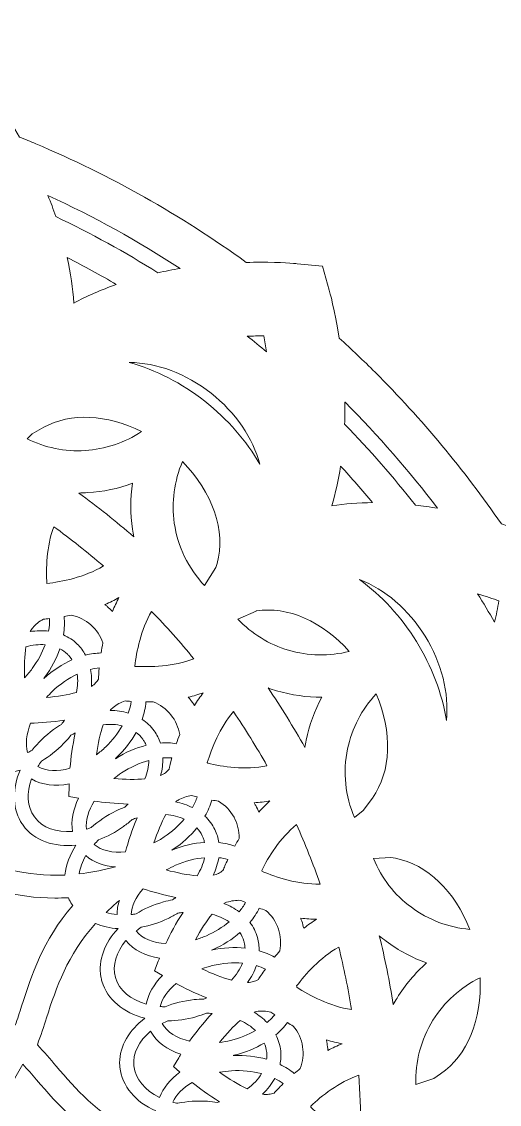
# Model space of a CAD drawing. Header units: millimetres. Extents: x 37 to 1687, y -819 to -120.
# Drawn here: x 286 to 353.8, y -647.8 to -494.1 of the extents above; entities that cross this region are included whole.
import ezdxf

# ---------------------------------------------------------------- set-up
doc = ezdxf.new("R2010")
doc.units = ezdxf.units.MM
doc.header["$MEASUREMENT"] = 0
doc.layers.add('Layer 7', color=7, linetype='Continuous')

msp = doc.modelspace()

# ---------------------------------------------------------------- linework, layer by layer
at = {"layer": 'Layer 7', "lineweight": 0}
for points, knots in [([(384.43, -671.96), (384.27, -671.6), (382.77, -668.35), (379.99, -664.11), (380.36, -659.77), (380.54, -655.36), (380.54, -650.99), (380.54, -644.39), (380.12, -637.76), (379.28, -631.27), (381.81, -627.33), (383.2, -624.32), (383.36, -623.99), (383.36, -623.99), (384.85, -620.71), (384.85, -620.71), (384.85, -620.71), (382.32, -618.15), (382.32, -618.15), (382.04, -617.87), (379.55, -615.38), (375.59, -612.41), (373.77, -605.49), (371.43, -598.63), (368.64, -592.02), (367.1, -588.4), (365.38, -584.73), (363.49, -581.11), (364.42, -576.83), (364.67, -573.77), (364.7, -573.43), (364.7, -573.43), (364.97, -569.86), (364.97, -569.86), (364.97, -569.86), (361.72, -568.31), (361.72, -568.31), (361.6, -568.25), (358.61, -566.84), (354.08, -565.4), (348.81, -557.73), (342.79, -550.49), (336.17, -543.86), (334.53, -542.23), (332.82, -540.59), (331.07, -539), (330.45, -534.98), (329.7, -532.34), (329.67, -532.22), (329.67, -532.22), (328.7, -528.79), (328.7, -528.79), (328.7, -528.79), (325.13, -528.44), (325.13, -528.44), (324.77, -528.41), (322.82, -528.24), (319.91, -528.24), (319.25, -528.24), (318.58, -528.25), (317.89, -528.26), (308.62, -521.54), (298.57, -515.86), (288.02, -511.4), (287.3, -511.1), (286.55, -510.79), (285.71, -510.45), (283.96, -507.37), (282.56, -505.43), (282.5, -505.35), (282.5, -505.35), (280.41, -502.48), (280.41, -502.48), (280.41, -502.48), (276.96, -503.35), (276.96, -503.35), (276.86, -503.37), (274.41, -503.99), (270.86, -505.33), (258.75, -501.86), (246.16, -499.91), (233.44, -499.55), (230.91, -497.43), (229.09, -496.19), (228.88, -496.05), (228.88, -496.05), (225.94, -494.07), (225.94, -494.07), (225.94, -494.07), (223, -496.05), (223, -496.05), (222.78, -496.2), (220.78, -497.56), (218.06, -499.88), (205.4, -500.79), (192.93, -503.27), (180.98, -507.27), (177.77, -506.08), (175.55, -505.51), (175.3, -505.44), (175.3, -505.44), (171.85, -504.57), (171.85, -504.57), (171.85, -504.57), (169.75, -507.45), (169.75, -507.45), (169.59, -507.68), (168.1, -509.77), (166.25, -513.08), (155.12, -518.15), (144.61, -524.58), (135.01, -532.2), (134.4, -532.18), (133.9, -532.18), (133.42, -532.18), (130.33, -532.18), (128.28, -532.38), (128.2, -532.38), (128.2, -532.38), (124.64, -532.74), (124.64, -532.74), (124.64, -532.74), (123.66, -536.16), (123.66, -536.16), (123.63, -536.29), (122.79, -539.27), (122.16, -543.63), (122.08, -543.7), (122, -543.78), (121.92, -543.86), (113.75, -552.04), (106.52, -561.12), (100.44, -570.86), (96.15, -572.25), (93.38, -573.57), (93.26, -573.62), (93.26, -573.62), (90.01, -575.17), (90.01, -575.17), (90.01, -575.17), (90.29, -578.74), (90.29, -578.74), (90.3, -578.89), (90.57, -582.33), (91.64, -587.11), (90.82, -588.88), (90.1, -590.49), (89.45, -592.02), (85.8, -600.66), (82.94, -609.67), (80.97, -618.79), (77.27, -621.61), (74.95, -623.93), (74.69, -624.19), (74.69, -624.19), (72.16, -626.75), (72.16, -626.75), (72.16, -626.75), (73.65, -630.03), (73.65, -630.03), (73.82, -630.39), (75.34, -633.66), (78.1, -637.87), (77.73, -642.21), (77.54, -646.63), (77.54, -650.99), (77.54, -657.59), (77.97, -664.22), (78.81, -670.72), (76.28, -674.66), (74.88, -677.66), (74.73, -677.99), (74.73, -677.99), (73.23, -681.27), (73.23, -681.27), (73.23, -681.27), (75.77, -683.83), (75.77, -683.83), (76.04, -684.11), (78.52, -686.59), (82.5, -689.58), (84.32, -696.5), (86.65, -703.35), (89.45, -709.96), (90.98, -713.59), (92.71, -717.25), (94.59, -720.87), (93.64, -725.3), (93.4, -728.42), (93.39, -728.55), (93.39, -728.55), (93.11, -732.13), (93.11, -732.13), (93.11, -732.13), (96.36, -733.67), (96.36, -733.67), (96.49, -733.73), (99.46, -735.14), (104.01, -736.58), (109.27, -744.25), (115.3, -751.5), (121.92, -758.12), (123.55, -759.75), (125.27, -761.39), (127.01, -762.99), (127.62, -766.89), (128.33, -769.47), (128.42, -769.76), (128.42, -769.76), (129.39, -773.19), (129.39, -773.19), (129.39, -773.19), (132.95, -773.54), (132.95, -773.54), (133.16, -773.56), (135.14, -773.75), (138.17, -773.75), (138.83, -773.75), (139.51, -773.74), (140.2, -773.72), (149.47, -780.45), (159.52, -786.12), (170.07, -790.58), (170.77, -790.88), (171.53, -791.19), (172.37, -791.53), (174.08, -794.53), (175.43, -796.42), (175.59, -796.63), (175.59, -796.63), (177.68, -799.51), (177.68, -799.51), (177.68, -799.51), (181.13, -798.64), (181.13, -798.64), (181.23, -798.61), (183.69, -797.98), (187.22, -796.65), (199.33, -800.13), (211.92, -802.07), (224.65, -802.43), (227.16, -804.54), (229, -805.79), (229.2, -805.93), (229.2, -805.93), (232.15, -807.91), (232.15, -807.91), (232.15, -807.91), (235.09, -805.93), (235.09, -805.93), (235.31, -805.78), (237.3, -804.42), (240.03, -802.1), (252.68, -801.2), (265.16, -798.71), (277.11, -794.71), (280.4, -795.93), (282.69, -796.51), (282.79, -796.54), (282.79, -796.54), (286.24, -797.41), (286.24, -797.41), (286.24, -797.41), (288.33, -794.54), (288.33, -794.54), (288.4, -794.44), (289.95, -792.29), (291.85, -788.9), (302.97, -783.83), (313.48, -777.4), (323.07, -769.79), (323.67, -769.8), (324.18, -769.81), (324.67, -769.81), (327.76, -769.81), (329.81, -769.61), (329.89, -769.6), (329.89, -769.6), (333.45, -769.25), (333.45, -769.25), (333.45, -769.25), (334.42, -765.82), (334.42, -765.82), (334.43, -765.79), (335.28, -762.8), (335.93, -758.36), (336.01, -758.28), (336.09, -758.2), (336.17, -758.12), (344.34, -749.95), (351.57, -740.86), (357.65, -731.12), (361.79, -729.78), (364.52, -728.51), (364.83, -728.36), (364.83, -728.36), (368.07, -726.82), (368.07, -726.82), (368.07, -726.82), (367.8, -723.25), (367.8, -723.25), (367.79, -723.1), (367.52, -719.64), (366.44, -714.88), (367.27, -713.11), (367.99, -711.5), (368.64, -709.96), (372.29, -701.32), (375.15, -692.32), (377.12, -683.19), (380.83, -680.37), (383.14, -678.05), (383.4, -677.8), (383.4, -677.8), (385.93, -675.23), (385.93, -675.23), (385.93, -675.23), (384.43, -671.96), (384.43, -671.96)], [0, 0, 0, 0, 1, 1, 1, 2, 2, 2, 3, 3, 3, 4, 4, 4, 5, 5, 5, 6, 6, 6, 7, 7, 7, 8, 8, 8, 9, 9, 9, 10, 10, 10, 11, 11, 11, 12, 12, 12, 13, 13, 13, 14, 14, 14, 15, 15, 15, 16, 16, 16, 17, 17, 17, 18, 18, 18, 19, 19, 19, 20, 20, 20, 21, 21, 21, 22, 22, 22, 23, 23, 23, 24, 24, 24, 25, 25, 25, 26, 26, 26, 27, 27, 27, 28, 28, 28, 29, 29, 29, 30, 30, 30, 31, 31, 31, 32, 32, 32, 33, 33, 33, 34, 34, 34, 35, 35, 35, 36, 36, 36, 37, 37, 37, 38, 38, 38, 39, 39, 39, 40, 40, 40, 41, 41, 41, 42, 42, 42, 43, 43, 43, 44, 44, 44, 45, 45, 45, 46, 46, 46, 47, 47, 47, 48, 48, 48, 49, 49, 49, 50, 50, 50, 51, 51, 51, 52, 52, 52, 53, 53, 53, 54, 54, 54, 55, 55, 55, 56, 56, 56, 57, 57, 57, 58, 58, 58, 59, 59, 59, 60, 60, 60, 61, 61, 61, 62, 62, 62, 63, 63, 63, 64, 64, 64, 65, 65, 65, 66, 66, 66, 67, 67, 67, 68, 68, 68, 69, 69, 69, 70, 70, 70, 71, 71, 71, 72, 72, 72, 73, 73, 73, 74, 74, 74, 75, 75, 75, 76, 76, 76, 77, 77, 77, 78, 78, 78, 79, 79, 79, 80, 80, 80, 81, 81, 81, 82, 82, 82, 83, 83, 83, 84, 84, 84, 85, 85, 85, 86, 86, 86, 87, 87, 87, 88, 88, 88, 89, 89, 89, 90, 90, 90, 91, 91, 91, 92, 92, 92, 93, 93, 93, 94, 94, 94, 95, 95, 95, 96, 96, 96, 97, 97, 97, 98, 98, 98, 99, 99, 99, 100, 100, 100, 101, 101, 101, 102, 102, 102, 103, 103, 103, 104, 104, 104, 105, 105, 105, 106, 106, 106, 106]), ([(308.52, -529.13), (307.45, -529.3), (306.39, -529.5), (305.36, -529.73), (300.71, -526.8), (295.84, -524.12), (290.87, -521.74), (290.53, -520.74), (290.16, -519.74), (289.76, -518.77), (296.26, -521.75), (302.55, -525.23), (308.52, -529.13)], [0, 0, 0, 0, 1, 1, 1, 2, 2, 2, 3, 3, 3, 4, 4, 4, 4]), ([(299.46, -531.4), (297.29, -532.16), (295.27, -533.04), (293.42, -534.04), (293.3, -531.95), (292.99, -529.79), (292.51, -527.58), (294.89, -528.8), (297.22, -530.08), (299.46, -531.4)], [0, 0, 0, 0, 1, 1, 1, 2, 2, 2, 3, 3, 3, 3]), ([(320.38, -538.7), (320.52, -539.44), (320.64, -540.19), (320.75, -540.94), (319.86, -540.2), (318.96, -539.46), (318.04, -538.73), (318.83, -538.71), (319.61, -538.7), (320.38, -538.7)], [0, 0, 0, 0, 1, 1, 1, 2, 2, 2, 3, 3, 3, 3]), ([(319.82, -556.93), (317.92, -553.59), (315.26, -550.53), (312, -547.97), (308.74, -545.4), (305.09, -543.53), (301.29, -542.47), (305.2, -542.49), (309.35, -544.04), (312.9, -546.83), (316.36, -549.56), (318.84, -553.22), (319.82, -556.93)], [0, 0, 0, 0, 1, 1, 1, 2, 2, 2, 3, 3, 3, 4, 4, 4, 4]), ([(331.88, -548.1), (331.89, -548.11), (331.9, -548.12), (331.91, -548.13), (336.61, -552.83), (341.02, -557.89), (345.04, -563.18), (343.98, -563), (342.92, -562.85), (341.88, -562.73), (338.79, -558.78), (335.42, -554.92), (331.85, -551.25), (331.89, -550.21), (331.9, -549.16), (331.88, -548.1)], [0, 0, 0, 0, 1, 1, 1, 2, 2, 2, 3, 3, 3, 4, 4, 4, 5, 5, 5, 5]), ([(287.53, -552.6), (287.53, -552.6), (289.19, -551.67), (289.19, -551.67), (292.94, -549.58), (298.16, -549.83), (303.04, -552.29), (300.66, -553.86), (297.86, -554.8), (295.03, -554.98), (292.17, -555.15), (289.34, -554.57), (286.81, -553.3), (286.81, -553.3), (287.53, -552.6), (287.53, -552.6)], [0, 0, 0, 0, 1, 1, 1, 2, 2, 2, 3, 3, 3, 4, 4, 4, 5, 5, 5, 5]), ([(313.75, -571.01), (313.75, -571.01), (313.59, -571.59), (313.59, -571.59), (313.59, -571.59), (311.99, -574.16), (311.99, -574.16), (309.68, -571.73), (308.17, -568.61), (307.69, -565.29), (307.26, -562.34), (307.68, -559.27), (308.85, -556.54), (313.11, -560.86), (315.03, -566.45), (313.75, -571.01)], [0, 0, 0, 0, 1, 1, 1, 2, 2, 2, 3, 3, 3, 4, 4, 4, 5, 5, 5, 5]), ([(331.28, -557.2), (332.84, -558.89), (334.35, -560.62), (335.82, -562.38), (333.82, -562.39), (331.88, -562.55), (330.02, -562.83), (330.55, -561.06), (330.98, -559.17), (331.28, -557.2)], [0, 0, 0, 0, 1, 1, 1, 2, 2, 2, 3, 3, 3, 3]), ([(301.75, -566.15), (301.8, -566.51), (301.86, -566.87), (301.93, -567.23), (299.42, -565.04), (296.81, -562.95), (294.13, -561.01), (294.55, -561), (294.97, -560.99), (295.39, -560.96), (297.59, -560.83), (299.73, -560.38), (301.77, -559.63), (301.44, -561.78), (301.43, -563.96), (301.75, -566.15)], [0, 0, 0, 0, 1, 1, 1, 2, 2, 2, 3, 3, 3, 4, 4, 4, 5, 5, 5, 5]), ([(297.62, -571.37), (294.92, -572.99), (291.72, -573.62), (289.61, -573.86), (289.49, -571.82), (289.54, -568.67), (290.58, -565.79), (292.99, -567.54), (295.35, -569.41), (297.62, -571.37)], [0, 0, 0, 0, 1, 1, 1, 2, 2, 2, 3, 3, 3, 3]), ([(346.29, -593.3), (345.66, -589.44), (344.21, -585.63), (342.02, -582.08), (339.83, -578.56), (337.07, -575.56), (333.94, -573.29), (337.56, -574.68), (340.91, -577.55), (343.25, -581.32), (345.62, -585.14), (346.68, -589.47), (346.29, -593.3)], [0, 0, 0, 0, 1, 1, 1, 2, 2, 2, 3, 3, 3, 4, 4, 4, 4]), ([(297.85, -576.85), (298.54, -576.55), (299.2, -576.22), (299.83, -575.87), (299.49, -576.49), (299.19, -577.15), (298.91, -577.84), (298.67, -577.59), (298.43, -577.35), (298.17, -577.12), (298.07, -577.03), (297.96, -576.94), (297.85, -576.85)], [0, 0, 0, 0, 1, 1, 1, 2, 2, 2, 3, 3, 3, 4, 4, 4, 4]), ([(353.13, -579.36), (352.33, -577.98), (351.52, -576.63), (350.71, -575.32), (351.9, -575.69), (352.93, -576.04), (353.73, -576.34), (353.55, -577.35), (353.35, -578.36), (353.13, -579.36)], [0, 0, 0, 0, 1, 1, 1, 2, 2, 2, 3, 3, 3, 3]), ([(310.46, -584.55), (307.52, -585.68), (304.26, -585.75), (302.13, -585.63), (302.11, -585.61), (302.1, -585.6), (302.09, -585.59), (302.33, -583.55), (302.93, -580.47), (304.46, -577.82), (306.54, -579.96), (308.55, -582.22), (310.46, -584.55)], [0, 0, 0, 0, 1, 1, 1, 2, 2, 2, 3, 3, 3, 4, 4, 4, 4]), ([(332.51, -583.5), (329.69, -584.22), (326.67, -584.16), (323.89, -583.33), (321.12, -582.51), (318.66, -581), (316.71, -578.92), (316.71, -578.92), (319.3, -577.77), (319.3, -577.77), (319.3, -577.77), (319.32, -577.76), (319.32, -577.76), (323.74, -577.05), (328.71, -579.24), (332.51, -583.5)], [0, 0, 0, 0, 1, 1, 1, 2, 2, 2, 3, 3, 3, 4, 4, 4, 5, 5, 5, 5]), ([(289.98, -578.85), (290, -579.41), (289.96, -580), (289.86, -580.62), (289.02, -580.52), (288.14, -580.55), (287.24, -580.7), (287.35, -580.48), (287.47, -580.29), (287.6, -580.14), (288.03, -579.65), (288.53, -579.25), (289.11, -578.93), (289.37, -578.92), (289.66, -578.89), (289.98, -578.85)], [0, 0, 0, 0, 1, 1, 1, 2, 2, 2, 3, 3, 3, 4, 4, 4, 5, 5, 5, 5]), ([(292.06, -578.56), (292.38, -578.5), (292.72, -578.43), (293.07, -578.36), (294.1, -578.57), (295.07, -579.05), (295.86, -579.75), (296.63, -580.43), (297.22, -581.3), (297.57, -582.28), (297.46, -582.78), (297.37, -583.27), (297.3, -583.73), (296.59, -583.74), (295.84, -583.84), (295.09, -584.03), (294.78, -583.46), (294.39, -582.93), (293.91, -582.46), (293.34, -581.9), (292.67, -581.47), (291.95, -581.16), (292.1, -580.26), (292.14, -579.38), (292.06, -578.56)], [0, 0, 0, 0, 1, 1, 1, 2, 2, 2, 3, 3, 3, 4, 4, 4, 5, 5, 5, 6, 6, 6, 7, 7, 7, 8, 8, 8, 8]), ([(287.54, -585.93), (287.19, -586.4), (286.82, -586.84), (286.44, -587.25), (286.38, -585.65), (286.43, -584.12), (286.63, -582.86), (287.57, -582.59), (288.49, -582.49), (289.35, -582.55), (288.94, -583.69), (288.33, -584.84), (287.54, -585.93)], [0, 0, 0, 0, 1, 1, 1, 2, 2, 2, 3, 3, 3, 4, 4, 4, 4]), ([(292.52, -583.89), (292.63, -584), (292.73, -584.11), (292.82, -584.23), (292.95, -584.38), (293.06, -584.54), (293.17, -584.7), (291.81, -585.31), (290.45, -586.19), (289.19, -587.33), (289.22, -587.29), (289.26, -587.25), (289.29, -587.21), (290.26, -585.88), (290.98, -584.5), (291.44, -583.12), (291.84, -583.33), (292.2, -583.58), (292.52, -583.89)], [0, 0, 0, 0, 1, 1, 1, 2, 2, 2, 3, 3, 3, 4, 4, 4, 5, 5, 5, 6, 6, 6, 6]), ([(293.81, -589.34), (292.59, -589.67), (291.11, -589.91), (289.56, -590.05), (289.82, -589.75), (290.1, -589.46), (290.39, -589.17), (291.49, -588.13), (292.7, -587.31), (293.9, -586.74), (294.03, -587.56), (294, -588.43), (293.81, -589.34)], [0, 0, 0, 0, 1, 1, 1, 2, 2, 2, 3, 3, 3, 4, 4, 4, 4]), ([(295.8, -586.06), (296.22, -585.95), (296.64, -585.88), (297.04, -585.84), (296.98, -586.54), (296.95, -587.09), (296.95, -587.43), (296.8, -587.64), (296.66, -587.82), (296.52, -587.99), (296.37, -588.16), (296.16, -588.32), (295.92, -588.48), (295.99, -587.64), (295.95, -586.83), (295.8, -586.06)], [0, 0, 0, 0, 1, 1, 1, 2, 2, 2, 3, 3, 3, 4, 4, 4, 5, 5, 5, 5]), ([(326.38, -596.13), (326.38, -596.13), (326.38, -596.13), (326.38, -596.13), (326.31, -596.46), (326.25, -596.8), (326.2, -597.14), (324.59, -594.26), (322.85, -591.43), (320.99, -588.7), (321.38, -588.84), (321.78, -588.97), (322.18, -589.09), (324.29, -589.71), (326.45, -590.02), (328.63, -590.01), (327.59, -591.92), (326.83, -593.97), (326.38, -596.13)], [0, 0, 0, 0, 1, 1, 1, 2, 2, 2, 3, 3, 3, 4, 4, 4, 5, 5, 5, 6, 6, 6, 6]), ([(309.67, -590), (310.41, -589.83), (311.12, -589.62), (311.8, -589.37), (311.36, -589.94), (310.94, -590.54), (310.54, -591.17), (310.35, -590.88), (310.15, -590.6), (309.94, -590.33), (309.85, -590.22), (309.76, -590.11), (309.67, -590)], [0, 0, 0, 0, 1, 1, 1, 2, 2, 2, 3, 3, 3, 4, 4, 4, 4]), ([(333.25, -607.11), (331.93, -604.05), (331.57, -600.62), (332.26, -597.36), (332.86, -594.45), (334.3, -591.71), (336.34, -589.54), (338.67, -594.97), (338.48, -600.57), (335.78, -604.33), (335.78, -604.33), (334.5, -606.12), (334.5, -606.12), (334.5, -606.12), (333.25, -607.11), (333.25, -607.11)], [0, 0, 0, 0, 1, 1, 1, 2, 2, 2, 3, 3, 3, 4, 4, 4, 5, 5, 5, 5]), ([(285.88, -607.65), (285.98, -607.84), (286.1, -608.02), (286.23, -608.19), (287.82, -610.4), (290.65, -611.34), (293.74, -611.02), (292.86, -612.38), (292.32, -613.84), (292.18, -615.26), (286.54, -615.52), (282.32, -614.04), (278.2, -612.6), (276.97, -612.16), (275.69, -611.72), (274.37, -611.31), (274.14, -609.95), (273.86, -608.64), (273.59, -607.36), (272.63, -602.87), (271.66, -598.26), (272.91, -592.26), (273.98, -592.13), (275.09, -591.8), (276.16, -591.28), (275.53, -593.97), (275.94, -596.59), (277.49, -598.43), (277.62, -598.59), (277.77, -598.75), (277.92, -598.9), (279.87, -600.79), (282.82, -601.23), (285.82, -600.38), (284.73, -602.93), (284.68, -605.57), (285.88, -607.65)], [0, 0, 0, 0, 1, 1, 1, 2, 2, 2, 3, 3, 3, 4, 4, 4, 5, 5, 5, 6, 6, 6, 7, 7, 7, 8, 8, 8, 9, 9, 9, 10, 10, 10, 11, 11, 11, 12, 12, 12, 12]), ([(298.6, -591.89), (298.73, -591.72), (298.86, -591.58), (299, -591.46), (299.51, -591.06), (300.09, -590.74), (300.72, -590.54), (300.97, -590.56), (301.26, -590.58), (301.57, -590.6), (301.49, -591.14), (301.35, -591.7), (301.15, -592.26), (300.35, -592.02), (299.49, -591.9), (298.6, -591.89)], [0, 0, 0, 0, 1, 1, 1, 2, 2, 2, 3, 3, 3, 4, 4, 4, 5, 5, 5, 5]), ([(303.67, -590.67), (304, -590.67), (304.33, -590.67), (304.68, -590.66), (305.67, -591.04), (306.54, -591.68), (307.2, -592.51), (307.85, -593.33), (308.28, -594.29), (308.45, -595.32), (308.27, -595.77), (308.11, -596.2), (307.97, -596.61), (307.26, -596.49), (306.5, -596.46), (305.71, -596.52), (305.5, -595.9), (305.21, -595.32), (304.83, -594.78), (304.36, -594.13), (303.78, -593.59), (303.11, -593.16), (303.41, -592.32), (303.6, -591.48), (303.67, -590.67)], [0, 0, 0, 0, 1, 1, 1, 2, 2, 2, 3, 3, 3, 4, 4, 4, 5, 5, 5, 6, 6, 6, 7, 7, 7, 8, 8, 8, 8]), ([(287.3, -593.7), (288.63, -593.66), (290.36, -593.55), (292.12, -593.26), (291.98, -593.47), (291.84, -593.67), (291.69, -593.87), (291.31, -594.1), (290.94, -594.34), (290.57, -594.61), (289.36, -595.48), (288.34, -596.48), (287.5, -597.55), (287.3, -597.66), (287.09, -597.77), (286.88, -597.87), (286.54, -596.68), (286.71, -595.21), (287.3, -593.7)], [0, 0, 0, 0, 1, 1, 1, 2, 2, 2, 3, 3, 3, 4, 4, 4, 5, 5, 5, 6, 6, 6, 6]), ([(312.42, -599.39), (312.4, -599.36), (312.38, -599.33), (312.36, -599.3), (312.96, -597.31), (314.09, -594.38), (316.07, -592.05), (317.76, -594.54), (319.36, -597.12), (320.83, -599.75), (317.75, -600.38), (314.52, -599.89), (312.42, -599.39)], [0, 0, 0, 0, 1, 1, 1, 2, 2, 2, 3, 3, 3, 4, 4, 4, 4]), ([(300.31, -594.08), (299.71, -595.12), (298.92, -596.14), (297.95, -597.07), (297.52, -597.48), (297.08, -597.84), (296.63, -598.18), (296.86, -596.6), (297.18, -595.11), (297.59, -593.91), (298.56, -593.81), (299.48, -593.87), (300.31, -594.08)], [0, 0, 0, 0, 1, 1, 1, 2, 2, 2, 3, 3, 3, 4, 4, 4, 4]), ([(303.2, -595.95), (303.29, -596.07), (303.38, -596.2), (303.45, -596.33), (303.55, -596.5), (303.63, -596.67), (303.7, -596.84), (302.26, -597.2), (300.77, -597.83), (299.33, -598.74), (299.37, -598.71), (299.41, -598.67), (299.45, -598.64), (300.63, -597.51), (301.58, -596.27), (302.28, -595), (302.63, -595.27), (302.94, -595.58), (303.2, -595.95)], [0, 0, 0, 0, 1, 1, 1, 2, 2, 2, 3, 3, 3, 4, 4, 4, 5, 5, 5, 6, 6, 6, 6]), ([(292.89, -600.09), (291.13, -600.61), (289.49, -600.55), (288.33, -599.83), (288.49, -599.58), (288.66, -599.32), (288.84, -599.08), (289.95, -598.42), (291.02, -597.59), (291.99, -596.59), (291.99, -596.59), (291.99, -596.59), (291.99, -596.59), (292.36, -596.21), (292.71, -595.82), (293.02, -595.41), (293.23, -595.3), (293.43, -595.19), (293.64, -595.09), (293.23, -596.87), (293.01, -598.68), (292.89, -600.09)], [0, 0, 0, 0, 1, 1, 1, 2, 2, 2, 3, 3, 3, 4, 4, 4, 5, 5, 5, 6, 6, 6, 7, 7, 7, 7]), ([(303.51, -601.61), (302.22, -601.73), (300.7, -601.7), (299.12, -601.56), (299.46, -601.28), (299.82, -601.02), (300.2, -600.77), (301.46, -599.92), (302.79, -599.33), (304.08, -598.98), (304.06, -599.83), (303.87, -600.72), (303.51, -601.61)], [0, 0, 0, 0, 1, 1, 1, 2, 2, 2, 3, 3, 3, 4, 4, 4, 4]), ([(306.96, -600.25), (306.78, -600.44), (306.6, -600.6), (306.43, -600.74), (306.24, -600.89), (306.01, -601.02), (305.75, -601.13), (305.97, -600.28), (306.08, -599.45), (306.06, -598.64), (306.5, -598.61), (306.93, -598.61), (307.34, -598.64), (307.15, -599.35), (307.03, -599.91), (306.96, -600.25)], [0, 0, 0, 0, 1, 1, 1, 2, 2, 2, 3, 3, 3, 4, 4, 4, 5, 5, 5, 5]), ([(294.09, -604.37), (293.32, -605.96), (293.01, -607.59), (293.25, -609.08), (290.98, -609.25), (288.97, -608.58), (287.85, -607.02), (286.79, -605.56), (286.72, -603.59), (287.45, -601.62), (288.92, -602.5), (290.79, -602.72), (292.76, -602.33), (292.76, -602.45), (292.76, -602.56), (292.75, -602.64), (292.75, -602.64), (292.73, -604.09), (292.73, -604.09), (292.73, -604.09), (294.09, -604.37), (294.09, -604.37)], [0, 0, 0, 0, 1, 1, 1, 2, 2, 2, 3, 3, 3, 4, 4, 4, 5, 5, 5, 6, 6, 6, 7, 7, 7, 7]), ([(310.15, -603.98), (310.38, -604.04), (310.65, -604.11), (310.93, -604.18), (310.77, -604.68), (310.54, -605.18), (310.25, -605.69), (309.52, -605.32), (308.72, -605.05), (307.86, -604.89), (308, -604.77), (308.13, -604.67), (308.27, -604.6), (308.85, -604.28), (309.48, -604.07), (310.15, -603.98)], [0, 0, 0, 0, 1, 1, 1, 2, 2, 2, 3, 3, 3, 4, 4, 4, 5, 5, 5, 5]), ([(300.66, -605.63), (300.25, -605.79), (299.84, -605.96), (299.43, -606.16), (298.09, -606.81), (296.91, -607.61), (295.9, -608.52), (295.68, -608.6), (295.45, -608.67), (295.23, -608.73), (295.1, -607.53), (295.49, -606.13), (296.31, -604.76), (297.62, -604.95), (299.34, -605.14), (301.13, -605.18), (300.98, -605.33), (300.82, -605.48), (300.66, -605.63)], [0, 0, 0, 0, 1, 1, 1, 2, 2, 2, 3, 3, 3, 4, 4, 4, 5, 5, 5, 6, 6, 6, 6]), ([(316.25, -611.15), (315.56, -610.9), (314.8, -610.74), (314, -610.66), (313.91, -610.02), (313.72, -609.4), (313.44, -608.81), (313.09, -608.08), (312.61, -607.45), (312.03, -606.9), (312.46, -606.15), (312.78, -605.38), (313, -604.62), (313.31, -604.67), (313.63, -604.73), (313.97, -604.77), (314.89, -605.33), (315.64, -606.12), (316.16, -607.06), (316.66, -607.98), (316.91, -609.01), (316.9, -610.06), (316.67, -610.43), (316.45, -610.8), (316.25, -611.15)], [0, 0, 0, 0, 1, 1, 1, 2, 2, 2, 3, 3, 3, 4, 4, 4, 5, 5, 5, 6, 6, 6, 7, 7, 7, 8, 8, 8, 8]), ([(321.25, -604.75), (320.71, -605.24), (320.19, -605.76), (319.68, -606.32), (319.55, -606), (319.4, -605.69), (319.23, -605.38), (319.16, -605.25), (319.09, -605.13), (319.01, -605), (319.78, -604.96), (320.53, -604.88), (321.25, -604.75)], [0, 0, 0, 0, 1, 1, 1, 2, 2, 2, 3, 3, 3, 4, 4, 4, 4]), ([(300.48, -608.36), (300.48, -608.36), (300.48, -608.36), (300.48, -608.36), (300.92, -608.05), (301.33, -607.72), (301.72, -607.37), (301.94, -607.29), (302.17, -607.22), (302.4, -607.15), (301.68, -608.83), (301.14, -610.58), (300.77, -611.95), (298.95, -612.16), (297.34, -611.82), (296.32, -610.91), (296.52, -610.69), (296.73, -610.47), (296.95, -610.26), (298.15, -609.81), (299.35, -609.18), (300.48, -608.36)], [0, 0, 0, 0, 1, 1, 1, 2, 2, 2, 3, 3, 3, 4, 4, 4, 5, 5, 5, 6, 6, 6, 7, 7, 7, 7]), ([(309.1, -607.33), (308.33, -608.24), (307.38, -609.11), (306.26, -609.86), (305.78, -610.18), (305.29, -610.46), (304.79, -610.71), (305.29, -609.2), (305.87, -607.79), (306.49, -606.69), (307.45, -606.76), (308.33, -606.98), (309.1, -607.33)], [0, 0, 0, 0, 1, 1, 1, 2, 2, 2, 3, 3, 3, 4, 4, 4, 4]), ([(311.64, -609.68), (311.7, -609.81), (311.76, -609.95), (311.81, -610.1), (311.88, -610.27), (311.93, -610.45), (311.97, -610.63), (310.48, -610.73), (308.91, -611.1), (307.34, -611.74), (307.38, -611.71), (307.42, -611.69), (307.47, -611.66), (308.83, -610.75), (309.97, -609.7), (310.88, -608.57), (311.18, -608.9), (311.44, -609.27), (311.64, -609.68)], [0, 0, 0, 0, 1, 1, 1, 2, 2, 2, 3, 3, 3, 4, 4, 4, 5, 5, 5, 6, 6, 6, 6]), ([(320.15, -614.74), (320.13, -614.69), (320.11, -614.64), (320.09, -614.6), (321.03, -612.73), (322.67, -610.04), (325.02, -608.09), (326.26, -610.85), (327.38, -613.69), (328.37, -616.54), (325.23, -616.63), (322.13, -615.59), (320.15, -614.74)], [0, 0, 0, 0, 1, 1, 1, 2, 2, 2, 3, 3, 3, 4, 4, 4, 4]), ([(295.14, -612.51), (296.24, -613.47), (297.71, -614), (299.36, -614.11), (299.36, -614.11), (298.77, -614.26), (298.77, -614.26), (297.14, -614.67), (295.63, -614.94), (294.2, -615.1), (294.32, -614.24), (294.64, -613.36), (295.14, -612.51)], [0, 0, 0, 0, 1, 1, 1, 2, 2, 2, 3, 3, 3, 4, 4, 4, 4]), ([(310.91, -615.37), (309.61, -615.26), (308.09, -614.96), (306.54, -614.54), (306.95, -614.3), (307.39, -614.08), (307.84, -613.88), (309.23, -613.27), (310.65, -612.92), (311.98, -612.8), (311.81, -613.66), (311.44, -614.53), (310.91, -615.37)], [0, 0, 0, 0, 1, 1, 1, 2, 2, 2, 3, 3, 3, 4, 4, 4, 4]), ([(315.28, -613.04), (314.96, -613.71), (314.73, -614.25), (314.59, -614.62), (314.37, -614.78), (314.17, -614.92), (313.96, -615.03), (313.75, -615.14), (313.49, -615.23), (313.2, -615.29), (313.59, -614.47), (313.86, -613.63), (313.99, -612.8), (314.44, -612.85), (314.87, -612.93), (315.28, -613.04)], [0, 0, 0, 0, 1, 1, 1, 2, 2, 2, 3, 3, 3, 4, 4, 4, 5, 5, 5, 5]), ([(341.31, -619.85), (338.9, -618.07), (337.06, -615.69), (335.94, -612.94), (335.94, -612.94), (338.38, -612.76), (338.38, -612.76), (338.38, -612.76), (339.08, -612.89), (339.08, -612.89), (343.55, -613.75), (347.5, -617.57), (349.59, -622.98), (346.61, -622.72), (343.71, -621.63), (341.31, -619.85)], [0, 0, 0, 0, 1, 1, 1, 2, 2, 2, 3, 3, 3, 4, 4, 4, 5, 5, 5, 5]), ([(274.09, -614.73), (275.05, -615.04), (275.99, -615.36), (276.91, -615.68), (280.78, -617.02), (285.16, -618.54), (290.73, -618.54), (291.37, -618.54), (292.01, -618.52), (292.66, -618.48), (292.71, -618.58), (292.74, -618.68), (292.79, -618.78), (292.93, -619.07), (293.09, -619.34), (293.27, -619.6), (289, -624.6), (287.43, -629.48), (286.01, -633.91), (285.73, -634.79), (285.44, -635.69), (285.13, -636.59), (282, -633.99), (278.01, -631.78), (272, -630.61), (271.39, -630.49), (270.8, -630.39), (270.21, -630.31), (270.49, -629.8), (270.77, -629.27), (271.03, -628.72), (273.66, -623.25), (274.29, -618.76), (274.09, -614.73)], [0, 0, 0, 0, 1, 1, 1, 2, 2, 2, 3, 3, 3, 4, 4, 4, 5, 5, 5, 6, 6, 6, 7, 7, 7, 8, 8, 8, 9, 9, 9, 10, 10, 10, 11, 11, 11, 11]), ([(307.91, -618.46), (307.76, -618.56), (307.61, -618.67), (307.45, -618.77), (307.02, -618.85), (306.58, -618.95), (306.14, -619.08), (304.71, -619.48), (303.41, -620.07), (302.26, -620.79), (302.02, -620.83), (301.79, -620.86), (301.56, -620.88), (301.64, -619.69), (302.24, -618.4), (303.26, -617.21), (304.5, -617.63), (306.16, -618.11), (307.91, -618.46)], [0, 0, 0, 0, 1, 1, 1, 2, 2, 2, 3, 3, 3, 4, 4, 4, 5, 5, 5, 6, 6, 6, 6]), ([(299.56, -620.89), (299.01, -620.83), (298.49, -620.73), (298, -620.59), (298.59, -620.02), (299.22, -619.45), (299.9, -618.87), (299.68, -619.54), (299.57, -620.22), (299.56, -620.89)], [0, 0, 0, 0, 1, 1, 1, 2, 2, 2, 3, 3, 3, 3]), ([(316.88, -620.48), (316.24, -620.02), (315.52, -619.62), (314.73, -619.31), (314.86, -619.24), (314.99, -619.18), (315.11, -619.14), (315.11, -619.14), (315.11, -619.14), (315.11, -619.14), (315.75, -618.93), (316.43, -618.83), (317.11, -618.86), (317.31, -618.96), (317.54, -619.06), (317.79, -619.17), (317.54, -619.62), (317.24, -620.06), (316.88, -620.48)], [0, 0, 0, 0, 1, 1, 1, 2, 2, 2, 3, 3, 3, 4, 4, 4, 5, 5, 5, 6, 6, 6, 6]), ([(306.8, -621.43), (306.8, -621.43), (306.8, -621.43), (306.8, -621.43), (307.29, -621.2), (307.75, -620.94), (308.19, -620.67), (308.44, -620.63), (308.68, -620.59), (308.92, -620.57), (307.93, -622.09), (307.09, -623.7), (306.48, -625), (304.65, -624.89), (303.11, -624.28), (302.27, -623.21), (302.5, -623.03), (302.74, -622.85), (302.99, -622.69), (304.25, -622.45), (305.54, -622.04), (306.8, -621.43)], [0, 0, 0, 0, 1, 1, 1, 2, 2, 2, 3, 3, 3, 4, 4, 4, 5, 5, 5, 6, 6, 6, 7, 7, 7, 7]), ([(312.23, -623.89), (311.72, -624.12), (311.2, -624.31), (310.68, -624.46), (311.43, -623.07), (312.25, -621.8), (313.05, -620.84), (313.95, -621.07), (314.77, -621.43), (315.46, -621.9), (314.54, -622.67), (313.45, -623.35), (312.23, -623.89)], [0, 0, 0, 0, 1, 1, 1, 2, 2, 2, 3, 3, 3, 4, 4, 4, 4]), ([(320.67, -620.28), (321.49, -620.99), (322.11, -621.91), (322.45, -622.94), (322.79, -623.93), (322.86, -625), (322.66, -626.03), (322.39, -626.33), (322.13, -626.63), (321.89, -626.93), (321.24, -626.55), (320.51, -626.25), (319.72, -626.03), (319.73, -625.39), (319.66, -624.75), (319.48, -624.12), (319.26, -623.34), (318.9, -622.63), (318.42, -621.99), (318.96, -621.34), (319.4, -620.66), (319.74, -619.96), (320.04, -620.07), (320.35, -620.18), (320.67, -620.28)], [0, 0, 0, 0, 1, 1, 1, 2, 2, 2, 3, 3, 3, 4, 4, 4, 5, 5, 5, 6, 6, 6, 7, 7, 7, 8, 8, 8, 8]), ([(301.6, -651.63), (296.66, -649.04), (293.76, -645.68), (290.94, -642.4), (290.09, -641.4), (289.21, -640.38), (288.26, -639.37), (288.75, -638.06), (289.18, -636.74), (289.56, -635.55), (290.98, -631.19), (292.44, -626.71), (296.51, -622.15), (297.48, -622.55), (298.56, -622.8), (299.7, -622.88), (297.81, -624.9), (296.86, -627.37), (297.27, -629.73), (297.31, -629.94), (297.36, -630.15), (297.42, -630.36), (298.16, -632.97), (300.49, -634.83), (303.51, -635.59), (301.3, -637.25), (299.93, -639.52), (299.93, -641.92), (299.93, -642.13), (299.94, -642.34), (299.96, -642.56), (300.24, -645.26), (302.21, -647.5), (305.06, -648.77), (303.62, -649.5), (302.43, -650.48), (301.6, -651.63)], [0, 0, 0, 0, 1, 1, 1, 2, 2, 2, 3, 3, 3, 4, 4, 4, 5, 5, 5, 6, 6, 6, 7, 7, 7, 8, 8, 8, 9, 9, 9, 10, 10, 10, 11, 11, 11, 12, 12, 12, 12]), ([(327.88, -621.54), (327.26, -621.93), (326.65, -622.35), (326.05, -622.82), (325.97, -622.48), (325.88, -622.15), (325.77, -621.82), (325.72, -621.68), (325.67, -621.54), (325.62, -621.4), (326.39, -621.49), (327.14, -621.54), (327.88, -621.54)], [0, 0, 0, 0, 1, 1, 1, 2, 2, 2, 3, 3, 3, 4, 4, 4, 4]), ([(317.56, -624.66), (317.6, -624.81), (317.63, -624.96), (317.66, -625.1), (317.69, -625.28), (317.71, -625.46), (317.72, -625.64), (316.24, -625.49), (314.62, -625.57), (312.96, -625.93), (313.01, -625.91), (313.06, -625.9), (313.11, -625.87), (314.6, -625.22), (315.91, -624.38), (317, -623.43), (317.24, -623.81), (317.43, -624.22), (317.56, -624.66)], [0, 0, 0, 0, 1, 1, 1, 2, 2, 2, 3, 3, 3, 4, 4, 4, 5, 5, 5, 6, 6, 6, 6]), ([(336.77, -623.91), (337.08, -624.17), (337.4, -624.43), (337.73, -624.67), (339.51, -625.99), (341.43, -627.02), (343.48, -627.75), (341.85, -629.19), (340.44, -630.86), (339.28, -632.73), (339.09, -633.03), (338.91, -633.34), (338.74, -633.65), (338.23, -630.38), (337.57, -627.12), (336.77, -623.91)], [0, 0, 0, 0, 1, 1, 1, 2, 2, 2, 3, 3, 3, 4, 4, 4, 5, 5, 5, 5]), ([(299.34, -629.81), (298.85, -628.07), (299.45, -626.19), (300.82, -624.58), (301.91, -625.92), (303.6, -626.76), (305.59, -627.06), (305.51, -627.25), (305.45, -627.4), (305.41, -627.51), (305.41, -627.51), (304.89, -628.86), (304.89, -628.86), (304.89, -628.86), (306, -629.54), (306, -629.54), (304.78, -630.76), (303.98, -632.16), (303.7, -633.6), (301.51, -632.99), (299.86, -631.66), (299.34, -629.81)], [0, 0, 0, 0, 1, 1, 1, 2, 2, 2, 3, 3, 3, 4, 4, 4, 5, 5, 5, 6, 6, 6, 7, 7, 7, 7]), ([(325.07, -631.19), (325.06, -631.14), (325.05, -631.08), (325.04, -631.02), (326.29, -629.35), (328.36, -626.99), (331.02, -625.49), (331.74, -628.41), (332.35, -631.4), (332.82, -634.38), (329.73, -633.92), (326.88, -632.37), (325.07, -631.19)], [0, 0, 0, 0, 1, 1, 1, 2, 2, 2, 3, 3, 3, 4, 4, 4, 4]), ([(315.8, -630.2), (314.52, -629.85), (313.05, -629.28), (311.59, -628.59), (312.07, -628.41), (312.57, -628.26), (313.08, -628.13), (314.56, -627.77), (316.02, -627.67), (317.36, -627.78), (317.03, -628.62), (316.5, -629.44), (315.8, -630.2)], [0, 0, 0, 0, 1, 1, 1, 2, 2, 2, 3, 3, 3, 4, 4, 4, 4]), ([(319.61, -630.1), (319.36, -630.23), (319.13, -630.33), (318.91, -630.4), (318.67, -630.48), (318.39, -630.52), (318.08, -630.53), (318.63, -629.77), (319.05, -628.96), (319.33, -628.13), (319.79, -628.26), (320.21, -628.42), (320.6, -628.61), (320.14, -629.26), (319.8, -629.79), (319.61, -630.1)], [0, 0, 0, 0, 1, 1, 1, 2, 2, 2, 3, 3, 3, 4, 4, 4, 5, 5, 5, 5]), ([(344.37, -635.89), (345.98, -633.31), (348.33, -631.19), (351.06, -629.86), (351.36, -635.73), (349.27, -640.89), (345.47, -643.49), (345.47, -643.49), (344.48, -644.17), (344.48, -644.17), (344.48, -644.17), (341.95, -644.99), (341.95, -644.99), (341.84, -641.81), (342.69, -638.61), (344.37, -635.89)], [0, 0, 0, 0, 1, 1, 1, 2, 2, 2, 3, 3, 3, 4, 4, 4, 5, 5, 5, 5]), ([(311.86, -632.89), (311.42, -632.9), (310.97, -632.92), (310.51, -632.96), (309.04, -633.11), (307.65, -633.47), (306.39, -633.98), (306.15, -633.97), (305.92, -633.96), (305.68, -633.94), (305.96, -632.8), (306.76, -631.65), (307.93, -630.66), (309.07, -631.29), (310.62, -632.06), (312.28, -632.7), (312.14, -632.77), (312, -632.83), (311.86, -632.89)], [0, 0, 0, 0, 1, 1, 1, 2, 2, 2, 3, 3, 3, 4, 4, 4, 5, 5, 5, 6, 6, 6, 6]), ([(309.86, -638.86), (308.06, -638.44), (306.64, -637.56), (305.98, -636.36), (306.24, -636.22), (306.51, -636.09), (306.78, -635.97), (308.07, -635.96), (309.41, -635.78), (310.76, -635.4), (310.76, -635.4), (310.76, -635.4), (310.76, -635.4), (311.27, -635.25), (311.77, -635.08), (312.25, -634.89), (312.52, -634.89), (312.79, -634.9), (313.05, -634.92), (311.8, -636.23), (310.7, -637.68), (309.86, -638.86)], [0, 0, 0, 0, 1, 1, 1, 2, 2, 2, 3, 3, 3, 4, 4, 4, 5, 5, 5, 6, 6, 6, 7, 7, 7, 7]), ([(320.84, -636.21), (320.31, -635.65), (319.69, -635.16), (319, -634.73), (319.11, -634.7), (319.22, -634.67), (319.32, -634.65), (320, -634.55), (320.69, -634.58), (321.38, -634.73), (321.54, -634.85), (321.73, -634.98), (321.93, -635.11), (321.61, -635.49), (321.25, -635.86), (320.84, -636.21)], [0, 0, 0, 0, 1, 1, 1, 2, 2, 2, 3, 3, 3, 4, 4, 4, 5, 5, 5, 5]), ([(315.68, -638.75), (315.15, -638.88), (314.62, -638.97), (314.11, -639.04), (315.09, -637.81), (316.11, -636.71), (317.05, -635.92), (317.88, -636.3), (318.61, -636.79), (319.19, -637.35), (318.16, -637.95), (316.97, -638.43), (315.68, -638.75)], [0, 0, 0, 0, 1, 1, 1, 2, 2, 2, 3, 3, 3, 4, 4, 4, 4]), ([(322.68, -642.15), (322.8, -641.53), (322.84, -640.89), (322.78, -640.24), (322.69, -639.43), (322.45, -638.67), (322.09, -637.95), (322.72, -637.42), (323.27, -636.84), (323.72, -636.23), (323.99, -636.39), (324.28, -636.55), (324.57, -636.71), (325.27, -637.56), (325.73, -638.58), (325.89, -639.66), (326.05, -640.7), (325.94, -641.77), (325.56, -642.75), (325.26, -642.99), (324.98, -643.22), (324.7, -643.46), (324.12, -642.96), (323.43, -642.52), (322.68, -642.15)], [0, 0, 0, 0, 1, 1, 1, 2, 2, 2, 3, 3, 3, 4, 4, 4, 5, 5, 5, 6, 6, 6, 7, 7, 7, 8, 8, 8, 8]), ([(308.62, -640.72), (308.47, -640.96), (308.37, -641.13), (308.32, -641.21), (308.32, -641.21), (307.57, -642.45), (307.57, -642.45), (307.57, -642.45), (308.49, -643.27), (308.49, -643.27), (307.11, -644.25), (306.1, -645.48), (305.59, -646.84), (303.54, -645.85), (302.15, -644.26), (301.95, -642.35), (301.77, -640.55), (302.69, -638.81), (304.33, -637.46), (305.17, -638.97), (306.69, -640.09), (308.62, -640.72)], [0, 0, 0, 0, 1, 1, 1, 2, 2, 2, 3, 3, 3, 4, 4, 4, 5, 5, 5, 6, 6, 6, 7, 7, 7, 7]), ([(320.79, -640.45), (320.8, -640.6), (320.81, -640.75), (320.81, -640.9), (320.81, -641.08), (320.8, -641.25), (320.77, -641.43), (319.34, -641.02), (317.74, -640.82), (316.04, -640.89), (316.09, -640.88), (316.14, -640.87), (316.19, -640.85), (317.77, -640.47), (319.21, -639.87), (320.44, -639.13), (320.62, -639.55), (320.74, -639.99), (320.79, -640.45)], [0, 0, 0, 0, 1, 1, 1, 2, 2, 2, 3, 3, 3, 4, 4, 4, 5, 5, 5, 6, 6, 6, 6]), ([(329.27, -638.68), (330.02, -638.91), (330.76, -639.09), (331.5, -639.22), (330.82, -639.5), (330.13, -639.82), (329.46, -640.18), (329.44, -639.83), (329.41, -639.48), (329.35, -639.14), (329.35, -639.14), (329.35, -639.14), (329.35, -639.14), (329.33, -638.99), (329.3, -638.84), (329.27, -638.68)], [0, 0, 0, 0, 1, 1, 1, 2, 2, 2, 3, 3, 3, 4, 4, 4, 5, 5, 5, 5]), ([(276.43, -654.82), (275.97, -654.41), (275.5, -654.03), (275.04, -653.66), (275.54, -653.36), (276.03, -653.04), (276.54, -652.7), (281.56, -649.27), (284.34, -645.7), (286.19, -642.12), (286.86, -642.86), (287.51, -643.61), (288.15, -644.35), (291.19, -647.86), (294.54, -651.72), (300.4, -654.64), (300.38, -654.77), (300.36, -654.89), (300.35, -655.01), (300.33, -655.32), (300.33, -655.62), (300.35, -655.93), (294.16, -658.12), (290.37, -661.56), (286.92, -664.68), (286.23, -665.3), (285.53, -665.94), (284.81, -666.56), (283.41, -662.75), (281.06, -658.84), (276.43, -654.82)], [0, 0, 0, 0, 1, 1, 1, 2, 2, 2, 3, 3, 3, 4, 4, 4, 5, 5, 5, 6, 6, 6, 7, 7, 7, 8, 8, 8, 9, 9, 9, 10, 10, 10, 10]), ([(318.03, -645.64), (316.82, -645.07), (315.46, -644.23), (314.12, -643.28), (314.66, -643.18), (315.21, -643.11), (315.78, -643.07), (317.3, -642.97), (318.76, -643.13), (320.05, -643.47), (319.58, -644.27), (318.89, -645), (318.03, -645.64)], [0, 0, 0, 0, 1, 1, 1, 2, 2, 2, 3, 3, 3, 4, 4, 4, 4]), ([(321.94, -644.16), (322.38, -644.38), (322.78, -644.62), (323.14, -644.88), (322.55, -645.46), (322.11, -645.94), (321.86, -646.23), (321.59, -646.31), (321.35, -646.37), (321.11, -646.4), (320.84, -646.44), (320.54, -646.43), (320.21, -646.38), (320.92, -645.7), (321.5, -644.96), (321.94, -644.16)], [0, 0, 0, 0, 1, 1, 1, 2, 2, 2, 3, 3, 3, 4, 4, 4, 5, 5, 5, 5]), ([(327.05, -648.24), (327.05, -648.18), (327.05, -648.13), (327.05, -648.07), (328.56, -646.65), (331, -644.69), (333.86, -643.67), (334.04, -646.14), (334.12, -648.6), (334.12, -650.99), (334.12, -651.54), (334.12, -652.11), (334.1, -652.72), (331.15, -651.72), (328.62, -649.71), (327.05, -648.24)], [0, 0, 0, 0, 1, 1, 1, 2, 2, 2, 3, 3, 3, 4, 4, 4, 5, 5, 5, 5]), ([(313.75, -647.56), (313.31, -647.49), (312.86, -647.43), (312.41, -647.4), (310.93, -647.29), (309.5, -647.4), (308.17, -647.68), (307.93, -647.63), (307.7, -647.58), (307.47, -647.52), (307.93, -646.46), (308.89, -645.48), (310.2, -644.71), (311.2, -645.51), (312.58, -646.54), (314.1, -647.47), (313.98, -647.5), (313.87, -647.53), (313.75, -647.56)], [0, 0, 0, 0, 1, 1, 1, 2, 2, 2, 3, 3, 3, 4, 4, 4, 5, 5, 5, 6, 6, 6, 6])]:
    msp.add_open_spline(points, degree=3, knots=knots, dxfattribs=at)

doc.saveas('drawing.dxf')
